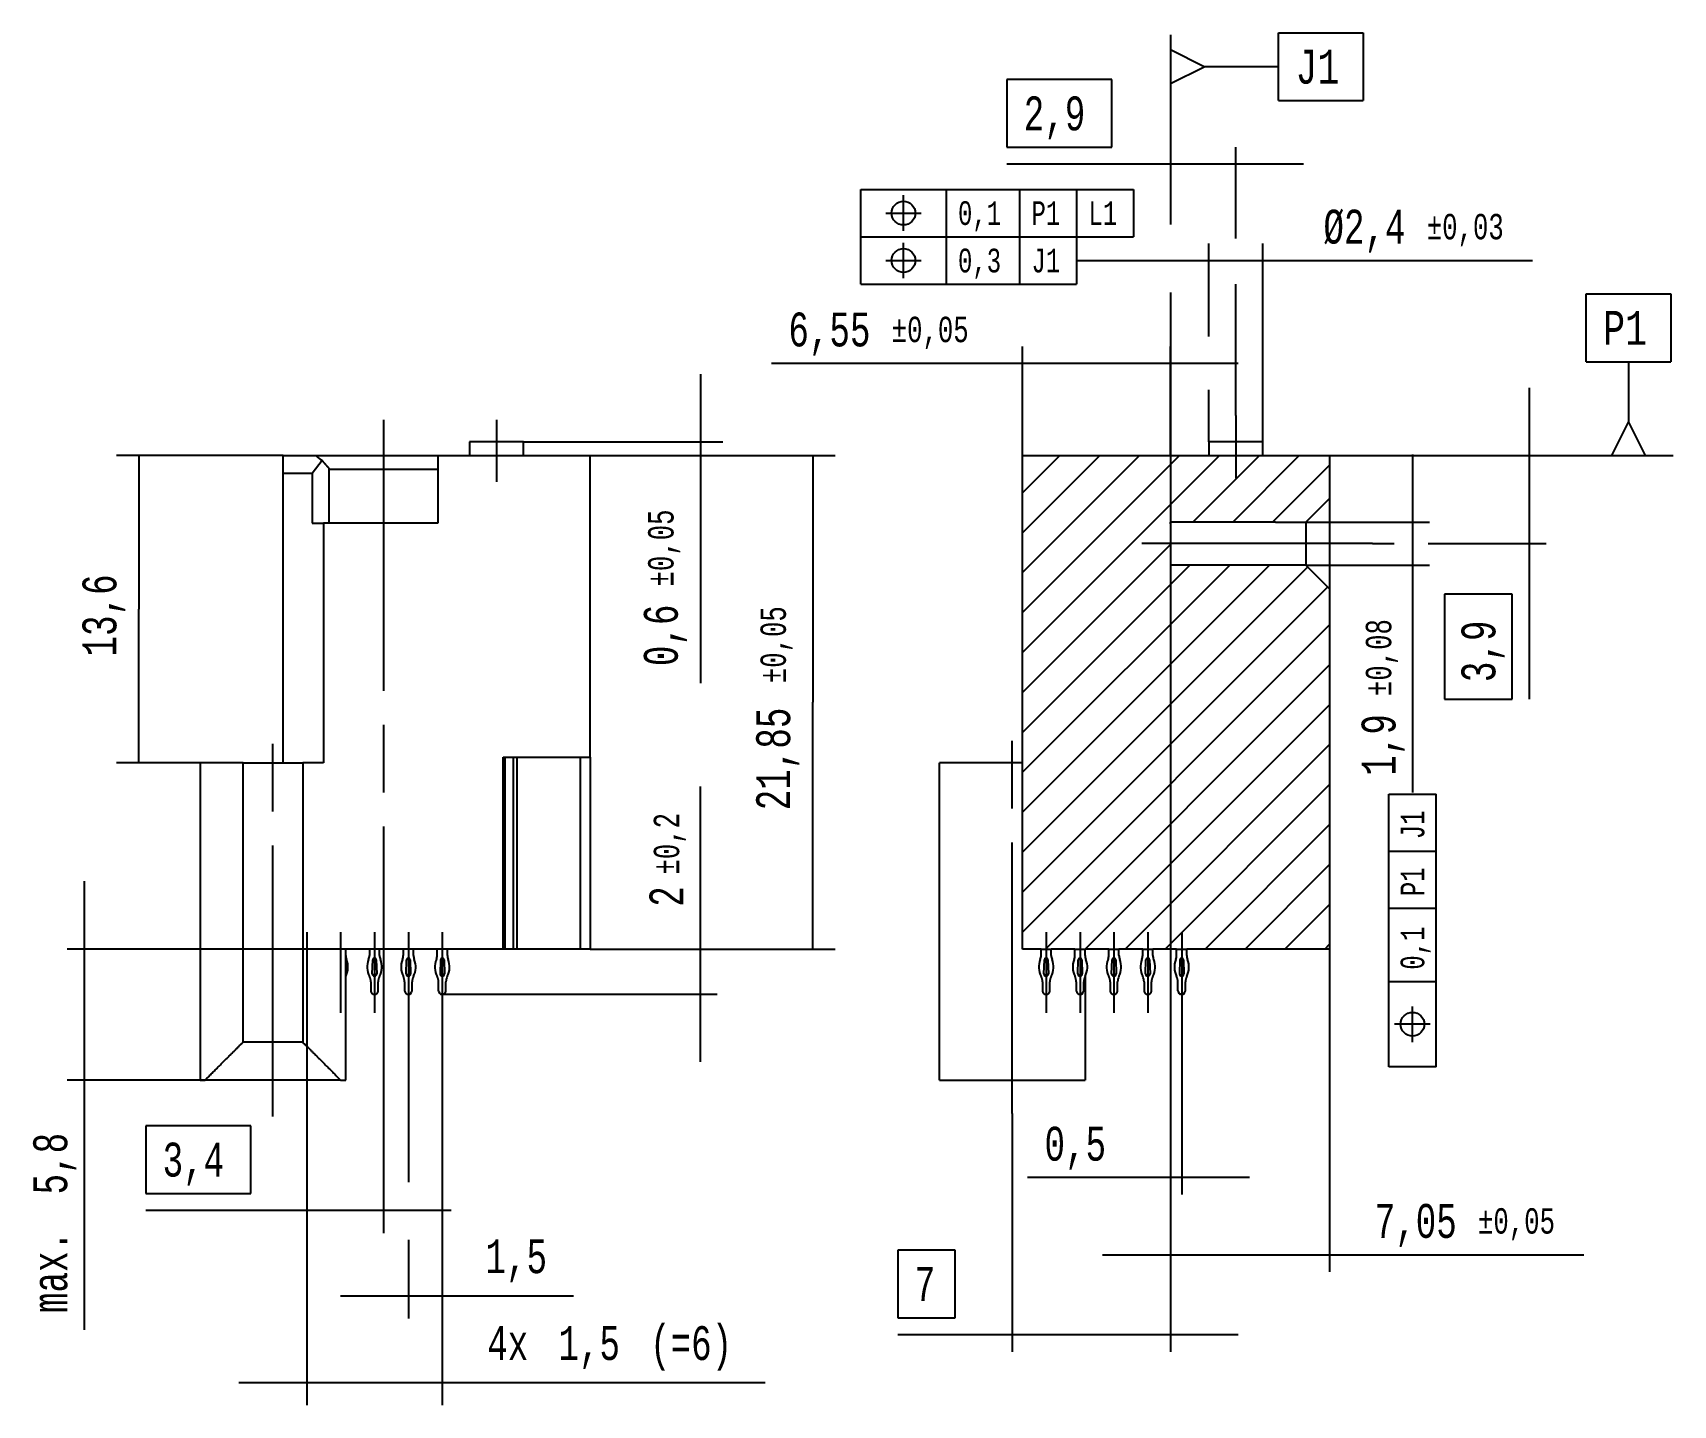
# Model space of a CAD drawing. Extents: x 0 to 420, y 0 to 297.
# Drawn here: x 236.8 to 309.4, y 88.8 to 149.6 of the extents above; entities that cross this region are included whole.
import ezdxf

# ---------------------------------------------------------------- set-up
doc = ezdxf.new("R2010")
doc.units = 0
doc.linetypes.add('CENTERLINE', pattern=[30, 12, -1.5, 3, -1.5, 12])
doc.layers.add('4', color=7, linetype='CONTINUOUS')
doc.styles.get("Standard").update_dxf_attribs({"font": 'monotxt.shx'})
doc.dimstyles.new('DSTYLE11', dxfattribs={"dimtxt": 1.5, "dimasz": 1.5, "dimexe": 1.5, "dimexo": 0, "dimgap": 1.5, "dimtad": 1, "dimrnd": 0.01, "dimzin": 11, "dimcen": 0.09, "dimazin": 3, "dimtp": 0.05, "dimtfac": 1, "dimtdec": 4, "dimtofl": 0, "dimtmove": 0, "dimatfit": 3, "dimtolj": 1, "dimtzin": 0})
doc.dimstyles.new('DSTYLE12', dxfattribs={"dimtxt": 1.5, "dimasz": 1.5, "dimexe": 1.5, "dimexo": 0, "dimgap": 1.5, "dimtad": 1, "dimrnd": 0.01, "dimzin": 11, "dimcen": 0.09, "dimazin": 3, "dimtol": 1, "dimtp": 0.05, "dimtfac": 1, "dimtdec": 4, "dimtofl": 0, "dimtmove": 0, "dimatfit": 3, "dimtolj": 1, "dimtzin": 0})
doc.dimstyles.new('DSTYLE13', dxfattribs={"dimtxt": 1.5, "dimasz": 1.5, "dimexe": 1.5, "dimexo": 0, "dimgap": 1.5, "dimtad": 1, "dimrnd": 0.01, "dimzin": 11, "dimcen": 0.09, "dimazin": 3, "dimtol": 1, "dimtp": 0.08, "dimtfac": 1, "dimtdec": 4, "dimtofl": 0, "dimtmove": 0, "dimatfit": 3, "dimtolj": 1, "dimtzin": 0})
doc.dimstyles.new('DSTYLE14', dxfattribs={"dimtxt": 1.5, "dimasz": 1.5, "dimexe": 1.5, "dimexo": 0, "dimgap": 1.5, "dimtad": 1, "dimrnd": 0.01, "dimzin": 11, "dimcen": 0.09, "dimazin": 3, "dimtol": 1, "dimtp": 0.03, "dimtfac": 1, "dimtdec": 4, "dimtofl": 0, "dimtmove": 0, "dimatfit": 3, "dimtolj": 1, "dimtzin": 0})
doc.dimstyles.new('DSTYLE16', dxfattribs={"dimtxt": 1.5, "dimasz": 1.5, "dimexe": 1.5, "dimexo": 0, "dimgap": 1.5, "dimtad": 1, "dimrnd": 0.01, "dimzin": 11, "dimcen": 0.09, "dimazin": 3, "dimtol": 1, "dimtp": 0.2, "dimtfac": 1, "dimtdec": 4, "dimtofl": 0, "dimtmove": 0, "dimatfit": 3, "dimtolj": 1, "dimtzin": 0})
doc.dimstyles.new('DSTYLE3', dxfattribs={"dimtxt": 1.5, "dimasz": 1.5, "dimexe": 2, "dimexo": 0, "dimgap": 2, "dimtad": 1, "dimrnd": 0.01, "dimzin": 11, "dimcen": 0.09, "dimazin": 3, "dimtp": 0.05, "dimtfac": 1, "dimtdec": 4, "dimtofl": 0, "dimtmove": 0, "dimatfit": 3, "dimtolj": 1, "dimtzin": 0})
doc.dimstyles.new('DSTYLE6', dxfattribs={"dimtxt": 1.5, "dimasz": 1.5, "dimexe": 2, "dimexo": 0, "dimgap": 2, "dimtad": 1, "dimrnd": 0.01, "dimzin": 11, "dimcen": 0.09, "dimazin": 3, "dimtol": 1, "dimtp": 0.05, "dimtfac": 1, "dimtdec": 4, "dimtofl": 0, "dimtmove": 0, "dimatfit": 3, "dimtolj": 1, "dimtzin": 0})
doc.dimstyles.new('DSTYLE7', dxfattribs={"dimtxt": 1.5, "dimasz": 1.5, "dimexe": 2, "dimexo": 0, "dimgap": 1.5, "dimtad": 1, "dimrnd": 0.01, "dimzin": 11, "dimcen": 0.09, "dimazin": 3, "dimtp": 0.05, "dimtfac": 1, "dimtdec": 4, "dimtofl": 0, "dimtmove": 0, "dimatfit": 3, "dimtolj": 1, "dimtzin": 0})
doc.dimstyles.new('DSTYLE8', dxfattribs={"dimtxt": 1.5, "dimasz": 1.5, "dimexe": 2, "dimexo": 0, "dimgap": 2, "dimtad": 1, "dimrnd": 0.01, "dimzin": 11, "dimcen": 0.09, "dimazin": 3, "dimtol": 1, "dimtp": 0.05, "dimtm": 0.1, "dimtfac": 1, "dimtdec": 4, "dimtofl": 0, "dimtmove": 0, "dimatfit": 3, "dimtolj": 1, "dimtzin": 0})

# ---------------------------------------------------------------- blocks, each defined once
blk = doc.blocks.new('_AH13')
at = {"layer": '101', "color": 0, "linetype": 'CONTINUOUS'}
blk.add_solid([(0, 0), (-1, 0.166667), (-1, -0.166667), (0, 0)], dxfattribs=at)
blk = doc.blocks.new('*D66')
at = {"layer": '4', "color": 1, "linetype": 'CONTINUOUS'}
for p, q in [((253.39911, 106.16852), (253.39911, 98.675635)), ((254.89911, 106.16852), (254.89911, 92.64407)), ((253.39911, 96.119119), (253.39911, 92.64407)), ((250.39911, 93.64407), (254.89911, 93.64407)), ((254.89911, 93.64407), (260.71343, 93.64407))]:
    blk.add_line(p, q, dxfattribs=at)
at = {"layer": '4', "color": 1, "xscale": 1.5, "yscale": 1.5, "zscale": 1.5}
for p, rotation in [((253.39911, 93.64407), 360), ((254.89911, 93.64407), 540)]:
    blk.add_blockref('_AH13', p, dxfattribs=dict(at, rotation=rotation))
at = {"layer": '4', "color": 1, "linetype": 'CONTINUOUS', "width": 0.7}
blk.add_text('1,5', height=1.5, dxfattribs=at).set_placement((256.81343, 94.64457))
blk = doc.blocks.new('*D67')
at = {"layer": '4', "color": 1, "linetype": 'CONTINUOUS'}
for p, q in [((248.89911, 106.16852), (248.89911, 88.799692)), ((254.89911, 106.16852), (254.89911, 88.799692)), ((245.89911, 89.799692), (254.89911, 89.799692)), ((254.89911, 89.799692), (269.19097, 89.799692))]:
    blk.add_line(p, q, dxfattribs=at)
at = {"layer": '4', "color": 1, "xscale": 1.5, "yscale": 1.5, "zscale": 1.5}
for p, rotation in [((248.89911, 89.799692), 360), ((248.89911, 89.799692), 360), ((248.89911, 89.799692), 360), ((254.89911, 89.799692), 540), ((254.89911, 89.799692), 540), ((254.89911, 89.799692), 540)]:
    blk.add_blockref('_AH13', p, dxfattribs=dict(at, rotation=rotation))
at = {"layer": '4', "color": 1, "linetype": 'CONTINUOUS', "width": 0.7}
for s, p in [('4x ', (256.89097, 90.800192)), ('1,5', (260.04097, 90.800192)), (' (=6)', (263.19097, 90.800192))]:
    blk.add_text(s, height=1.5, dxfattribs=at).set_placement(p)
blk = doc.blocks.new('*D1447')
at = {"layer": '4', "color": 1, "linetype": 'CONTINUOUS'}
for p, q in [((261.44911, 130.84397), (272.30215, 130.84397)), ((271.30215, 130.84397), (271.30215, 119.91897)), ((271.30215, 108.99397), (271.30215, 119.91897)), ((261.44911, 108.99397), (272.30215, 108.99397))]:
    blk.add_line(p, q, dxfattribs=at)
at = {"layer": '4', "color": 1, "xscale": 1.5, "yscale": 1.5, "zscale": 1.5}
for p, rotation in [((271.30215, 130.84397), 450), ((271.30215, 130.84397), 450), ((271.30215, 108.99397), 270), ((271.30215, 108.99397), 270)]:
    blk.add_blockref('_AH13', p, dxfattribs=dict(at, rotation=rotation))
at = {"layer": '4', "color": 1, "linetype": 'CONTINUOUS', "width": 0.7}
for s, height, p in [('%%p0,05', 1.125, (270.11415, 120.76272)), ('21,85', 1.5, (270.30165, 115.13772))]:
    blk.add_text(s, height=height, rotation=90, dxfattribs=at).set_placement(p)
blk = doc.blocks.new('*D1450')
at = {"layer": '4', "color": 1, "linetype": 'CONTINUOUS'}
for p, q in [((266.32762, 134.44397), (266.32762, 130.84397)), ((258.49911, 131.44397), (267.32762, 131.44397)), ((261.44911, 130.84397), (267.32762, 130.84397)), ((266.32762, 130.84397), (266.32762, 120.76852))]:
    blk.add_line(p, q, dxfattribs=at)
at = {"layer": '4', "color": 1, "xscale": 1.5, "yscale": 1.5, "zscale": 1.5}
for p, rotation in [((266.32762, 131.44397), 630), ((266.32762, 131.44397), 630), ((266.32762, 130.84397), 450), ((266.32762, 130.84397), 450)]:
    blk.add_blockref('_AH13', p, dxfattribs=dict(at, rotation=rotation))
at = {"layer": '4', "color": 1, "linetype": 'CONTINUOUS', "width": 0.7}
for s, height, p in [('%%p0,05', 1.125, (265.13962, 125.04352)), ('0,6', 1.5, (265.32712, 121.51852))]:
    blk.add_text(s, height=height, rotation=90, dxfattribs=at).set_placement(p)
blk = doc.blocks.new('*D1451')
at = {"layer": '4', "color": 1, "linetype": 'CONTINUOUS'}
for p, q in [((247.84911, 130.84397), (240.47113, 130.84397)), ((241.47113, 130.84397), (241.47113, 124.04397)), ((241.47113, 117.24397), (241.47113, 124.04397)), ((244.17566, 117.24397), (240.47113, 117.24397))]:
    blk.add_line(p, q, dxfattribs=at)
at = {"layer": '4', "color": 1, "xscale": 1.5, "yscale": 1.5, "zscale": 1.5}
for p, rotation in [((241.47113, 130.84397), 450), ((241.47113, 117.24397), 630)]:
    blk.add_blockref('_AH13', p, dxfattribs=dict(at, rotation=rotation))
at = {"layer": '4', "color": 1, "linetype": 'CONTINUOUS', "width": 0.7}
blk.add_text('13,6', height=1.5, rotation=90, dxfattribs=at).set_placement((240.47063, 121.94397))
blk = doc.blocks.new('*D2178')
at = {"layer": '4', "color": 1, "linetype": 'CONTINUOUS'}
for p, q in [((287.13612, 149.47268), (287.13612, 142.98743)), ((284.54343, 147.48793), (279.89343, 147.48793)), ((279.89343, 147.48793), (279.89343, 144.48793)), ((284.54343, 144.48793), (284.54343, 147.48793)), ((279.89343, 144.48793), (284.54343, 144.48793)), ((290.03612, 140.44651), (290.03612, 144.48743)), ((287.13612, 143.73743), (279.89343, 143.73743)), ((293.03612, 143.73743), (287.13612, 143.73743)), ((290.03612, 132.61324), (290.03612, 138.43341))]:
    blk.add_line(p, q, dxfattribs=at)
at = {"layer": '4', "color": 1, "xscale": 1.5, "yscale": 1.5, "zscale": 1.5}
for p, rotation in [((287.13612, 143.73743), 720), ((290.03612, 143.73743), 540)]:
    blk.add_blockref('_AH13', p, dxfattribs=dict(at, rotation=rotation))
at = {"layer": '4', "color": 1, "linetype": 'CONTINUOUS', "width": 0.7}
blk.add_text('2,9', height=1.5, rotation=360, dxfattribs=at).set_placement((280.64343, 145.23793))
blk = doc.blocks.new('*D2179')
at = {"layer": '4', "color": 1, "linetype": 'CONTINUOUS'}
for p, q in [((287.13612, 130.84397), (287.13612, 94.706577)), ((294.18612, 108.99397), (294.18612, 94.706577)), ((284.13612, 95.456577), (294.18612, 95.456577)), ((294.18612, 95.456577), (305.44367, 95.456577))]:
    blk.add_line(p, q, dxfattribs=at)
at = {"layer": '4', "color": 1, "xscale": 1.5, "yscale": 1.5, "zscale": 1.5}
for p, rotation in [((287.13612, 95.456577), 360), ((287.13612, 95.456577), 360), ((294.18612, 95.456577), 540), ((294.18612, 95.456577), 540)]:
    blk.add_blockref('_AH13', p, dxfattribs=dict(at, rotation=rotation))
at = {"layer": '4', "color": 1, "linetype": 'CONTINUOUS', "width": 0.7}
for s, height, p in [('7,05', 1.5, (296.18117, 96.207077)), ('%%p0,05', 1.125, (300.75617, 96.394577))]:
    blk.add_text(s, height=height, dxfattribs=at).set_placement(p)
blk = doc.blocks.new('*D2180')
at = {"layer": '4', "color": 1, "linetype": 'CONTINUOUS'}
for p, q in [((303.02677, 133.84397), (303.02677, 126.94397)), ((294.18612, 130.84397), (303.77677, 130.84397)), ((296.08745, 126.94397), (297.04401, 126.94397)), ((298.55442, 126.94397), (303.77677, 126.94397)), ((303.02677, 126.94397), (303.02677, 120.05916)), ((302.27627, 124.70916), (299.27627, 124.70916)), ((299.27627, 124.70916), (299.27627, 120.05916)), ((302.27627, 120.05916), (302.27627, 124.70916)), ((299.27627, 120.05916), (302.27627, 120.05916))]:
    blk.add_line(p, q, dxfattribs=at)
at = {"layer": '4', "color": 1, "xscale": 1.5, "yscale": 1.5, "zscale": 1.5}
for p, rotation in [((303.02677, 130.84397), 630), ((303.02677, 126.94397), 810)]:
    blk.add_blockref('_AH13', p, dxfattribs=dict(at, rotation=rotation))
at = {"layer": '4', "color": 1, "linetype": 'CONTINUOUS', "width": 0.7}
blk.add_text('3,9', height=1.5, rotation=90, dxfattribs=at).set_placement((301.52627, 120.80916))
blk = doc.blocks.new('*D2181')
at = {"layer": '4', "color": 1, "linetype": 'CONTINUOUS'}
for p, q in [((297.85407, 130.89397), (297.85407, 125.99397)), ((293.13612, 127.89397), (298.60407, 127.89397)), ((293.13612, 125.99397), (298.60407, 125.99397)), ((297.85407, 125.99397), (297.85407, 115.91673))]:
    blk.add_line(p, q, dxfattribs=at)
at = {"layer": '4', "color": 1, "xscale": 1.5, "yscale": 1.5, "zscale": 1.5}
for p, rotation in [((297.85407, 127.89397), 630), ((297.85407, 127.89397), 630), ((297.85407, 125.99397), 810), ((297.85407, 125.99397), 810)]:
    blk.add_blockref('_AH13', p, dxfattribs=dict(at, rotation=rotation))
at = {"layer": '4', "color": 1, "linetype": 'CONTINUOUS', "width": 0.7}
for s, height, p in [('%%p0,08', 1.125, (296.91607, 120.19173)), ('1,9', 1.5, (297.10357, 116.66673))]:
    blk.add_text(s, height=height, rotation=90, dxfattribs=at).set_placement(p)
blk = doc.blocks.new('*D2182')
at = {"layer": '4', "color": 1, "linetype": 'CONTINUOUS'}
for p, q in [((287.13612, 127.42323), (287.13612, 98.124316)), ((287.63612, 106.16852), (287.63612, 98.124316)), ((287.13612, 98.874316), (280.8134, 98.874316)), ((290.63612, 98.874316), (287.13612, 98.874316))]:
    blk.add_line(p, q, dxfattribs=at)
at = {"layer": '4', "color": 1, "xscale": 1.5, "yscale": 1.5, "zscale": 1.5}
for p, rotation in [((287.13612, 98.874316), 360), ((287.63612, 98.874316), 540)]:
    blk.add_blockref('_AH13', p, dxfattribs=dict(at, rotation=rotation))
at = {"layer": '4', "color": 1, "linetype": 'CONTINUOUS', "width": 0.7}
blk.add_text('0,5', height=1.5, dxfattribs=at).set_placement((281.5634, 99.624816))
blk = doc.blocks.new('*D2183')
at = {"layer": '4', "color": 1, "linetype": 'CONTINUOUS'}
for p, q in [((280.58612, 130.84397), (280.58612, 135.67252)), ((287.13612, 130.84397), (287.13612, 135.67252)), ((280.58612, 134.92252), (269.47289, 134.92252)), ((290.13612, 134.92252), (280.58612, 134.92252))]:
    blk.add_line(p, q, dxfattribs=at)
at = {"layer": '4', "color": 1, "xscale": 1.5, "yscale": 1.5, "zscale": 1.5}
for p, rotation in [((280.58612, 134.92252), 720), ((280.58612, 134.92252), 720), ((287.13612, 134.92252), 540), ((287.13612, 134.92252), 540)]:
    blk.add_blockref('_AH13', p, dxfattribs=dict(at, rotation=rotation))
at = {"layer": '4', "color": 1, "linetype": 'CONTINUOUS', "width": 0.7}
for s, height, p in [('6,55', 1.5, (270.22289, 135.67302)), ('%%p0,05', 1.125, (274.79789, 135.86052))]:
    blk.add_text(s, height=height, rotation=360, dxfattribs=at).set_placement(p)
blk = doc.blocks.new('*D2185')
at = {"layer": '4', "color": 1, "linetype": 'CONTINUOUS'}
for p, q in [((288.83612, 136.11603), (288.83612, 140.22447)), ((291.23612, 131.44397), (291.23612, 140.22447)), ((285.83612, 139.47447), (291.23612, 139.47447)), ((291.23612, 139.47447), (303.1757, 139.47447)), ((288.83612, 131.44397), (288.83612, 133.74316))]:
    blk.add_line(p, q, dxfattribs=at)
at = {"layer": '4', "color": 1, "xscale": 1.5, "yscale": 1.5, "zscale": 1.5}
for p, rotation in [((288.83612, 139.47447), 360), ((288.83612, 139.47447), 360), ((291.23612, 139.47447), 540), ((291.23612, 139.47447), 540)]:
    blk.add_blockref('_AH13', p, dxfattribs=dict(at, rotation=rotation))
at = {"layer": '4', "color": 1, "linetype": 'CONTINUOUS', "width": 0.7}
for s, height, p in [('%%c2,4', 1.5, (293.9132, 140.22497)), ('%%p0,03', 1.125, (298.4882, 140.41247))]:
    blk.add_text(s, height=height, dxfattribs=at).set_placement(p)
blk = doc.blocks.new('*FC135')
at = {"layer": '4', "color": 1, "linetype": 'CONTINUOUS'}
for p, q in [((0, -1.5), (0, 1.5)), ((0, 1.5), (3.75, 1.5)), ((3.75, 1.5), (3.75, -1.5)), ((-3.290817, 0), (-4.790817, 0.75)), ((-4.790817, 0.75), (-4.790817, -0.75)), ((-4.790817, -0.75), (-3.290817, 0)), ((-1.5, 0), (-3.290817, 0)), ((0, 0), (-1.5, 0)), ((0, -1.5), (3.75, -1.5))]:
    blk.add_line(p, q, dxfattribs=at)
at = {"layer": '4', "color": 1, "linetype": 'CONTINUOUS', "width": 0.75}
blk.add_text('J1', height=1.5, dxfattribs=at).set_placement((0.75, -0.75))
blk = doc.blocks.new('*XH84')
at = {"layer": '4', "color": 1, "linetype": 'CONTINUOUS'}
for p, q in [((-13.495, 13.021), (-4.771, 21.745)), ((-13.495, 14.789), (-6.539, 21.745)), ((-13.495, 16.557), (-8.307, 21.745)), ((-13.495, 18.325), (-10.075, 21.745)), ((-13.495, 20.092), (-11.842, 21.745)), ((-5.953, 18.795), (-3.003, 21.745)), ((-4.186, 18.795), (-1.236, 21.745)), ((-2.418, 18.795), (0.105, 21.318)), ((-13.495, 11.253), (-6.945, 17.803)), ((-13.495, 5.95), (-2.55, 16.895)), ((-13.495, 7.718), (-4.318, 16.895)), ((-13.495, 9.486), (-6.086, 16.895)), ((-13.495, 4.182), (-0.864, 16.814)), ((-13.495, 2.415), (0.02, 15.93)), ((-13.495, 0.647), (0.105, 14.247)), ((-12.479, -0.105), (0.105, 12.479)), ((-10.711, -0.105), (0.105, 10.711)), ((-8.944, -0.105), (0.105, 8.944)), ((-7.176, -0.105), (0.105, 7.176)), ((-5.408, -0.105), (0.105, 5.408)), ((-3.64, -0.105), (0.105, 3.64)), ((-1.873, -0.105), (0.105, 1.873)), ((-0.105, -0.105), (0.105, 0.105))]:
    blk.add_line(p, q, dxfattribs=at)
blk = doc.blocks.new('*FC137')
at = {"layer": '4', "color": 1, "linetype": 'CONTINUOUS'}
for p, q in [((0, 0), (0, 3)), ((0, 3), (17.25, 3)), ((2.7, 0.375), (2.7, 2.625)), ((5.4, 3), (5.4, 0)), ((10.05, 3), (10.05, 0)), ((13.65, 3), (13.65, 0)), ((17.25, 3), (17.25, 0)), ((1.575, 1.5), (3.825, 1.5)), ((0, 0), (17.25, 0))]:
    blk.add_line(p, q, dxfattribs=at)
blk.add_circle((2.7, 1.5), 0.75, dxfattribs=at)
at = {"layer": '4', "color": 1, "linetype": 'CONTINUOUS', "width": 0.7}
for s, p in [('0,1', (6.15, 0.75)), ('P1', (10.8, 0.75)), ('J1', (14.4, 0.75))]:
    blk.add_text(s, height=1.5, dxfattribs=at).set_placement(p)
blk = doc.blocks.new('*FC138')
at = {"layer": '4', "color": 1, "linetype": 'CONTINUOUS'}
for p, q in [((0, -1.5), (0, 1.5)), ((0, 1.5), (3.75, 1.5)), ((3.75, 1.5), (3.75, -1.5)), ((0, -1.5), (3.75, -1.5)), ((1.875, -1.5), (1.875, -3)), ((1.875, -3), (1.875, -4.149)), ((1.875, -4.149), (1.125, -5.649)), ((2.625, -5.649), (1.875, -4.149)), ((1.125, -5.649), (2.625, -5.649))]:
    blk.add_line(p, q, dxfattribs=at)
at = {"layer": '4', "color": 1, "linetype": 'CONTINUOUS', "width": 0.75}
blk.add_text('P1', height=1.5, dxfattribs=at).set_placement((0.75, -0.75))
blk = doc.blocks.new('*FC140')
at = {"layer": '4', "color": 1, "linetype": 'CONTINUOUS'}
for p, q in [((0, 0), (0, 3)), ((0, 3), (17.25, 3)), ((2.7, 0.375), (2.7, 2.625)), ((5.4, 3), (5.4, 0)), ((10.05, 3), (10.05, 0)), ((13.65, 3), (13.65, 0)), ((17.25, 3), (17.25, 0)), ((1.575, 1.5), (3.825, 1.5)), ((0, 0), (17.25, 0))]:
    blk.add_line(p, q, dxfattribs=at)
blk.add_circle((2.7, 1.5), 0.75, dxfattribs=at)
at = {"layer": '4', "color": 1, "linetype": 'CONTINUOUS', "width": 0.7}
for s, p in [('0,1', (6.15, 0.75)), ('P1', (10.8, 0.75)), ('L1', (14.4, 0.75))]:
    blk.add_text(s, height=1.5, dxfattribs=at).set_placement(p)
blk = doc.blocks.new('*FC141')
at = {"layer": '4', "color": 1, "linetype": 'CONTINUOUS'}
for p, q in [((0, 0), (0, 3)), ((0, 3), (13.65, 3)), ((2.7, 0.375), (2.7, 2.625)), ((5.4, 3), (5.4, 0)), ((10.05, 3), (10.05, 0)), ((13.65, 3), (13.65, 0)), ((1.575, 1.5), (3.825, 1.5)), ((0, 0), (13.65, 0))]:
    blk.add_line(p, q, dxfattribs=at)
blk.add_circle((2.7, 1.5), 0.75, dxfattribs=at)
at = {"layer": '4', "color": 1, "linetype": 'CONTINUOUS', "width": 0.7}
for s, p in [('0,3', (6.15, 0.75)), ('J1', (10.8, 0.75))]:
    blk.add_text(s, height=1.5, dxfattribs=at).set_placement(p)
blk = doc.blocks.new('*FC142')
at = {"layer": '4', "color": 1, "linetype": 'CONTINUOUS'}
blk.add_line((0, 0), (5.852785, 0), dxfattribs=at)
at = {"layer": '4', "xscale": 1.5, "yscale": 1.5, "zscale": 1.5, "rotation": 180}
blk.add_blockref('_AH13', (5.852785, 0), dxfattribs=at)
blk = doc.blocks.new('*D3093')
at = {"layer": '4', "color": 1, "linetype": 'CONTINUOUS'}
for p, q in [((280.13612, 101.71526), (280.13612, 91.16727)), ((287.13612, 101.84729), (287.13612, 91.16727)), ((277.61426, 95.66777), (275.06426, 95.66777)), ((275.06426, 95.66777), (275.06426, 92.66777)), ((277.61426, 92.66777), (277.61426, 95.66777)), ((275.06426, 92.66777), (277.61426, 92.66777)), ((280.13612, 91.91727), (275.06426, 91.91727)), ((290.13612, 91.91727), (280.13612, 91.91727))]:
    blk.add_line(p, q, dxfattribs=at)
at = {"layer": '4', "color": 1, "xscale": 1.5, "yscale": 1.5, "zscale": 1.5}
for p, rotation in [((280.13612, 91.91727), 360), ((287.13612, 91.91727), 540)]:
    blk.add_blockref('_AH13', p, dxfattribs=dict(at, rotation=rotation))
at = {"layer": '4', "color": 1, "linetype": 'CONTINUOUS', "width": 0.7}
blk.add_text('7', height=1.5, dxfattribs=at).set_placement((275.81426, 93.41777))
blk = doc.blocks.new('*D12461')
at = {"layer": '4', "color": 1, "linetype": 'CONTINUOUS'}
for p, q in [((252.29911, 107.14397), (252.29911, 96.421617)), ((248.89911, 106.16852), (248.89911, 96.421617)), ((246.41884, 101.17212), (241.76884, 101.17212)), ((241.76884, 101.17212), (241.76884, 98.172117)), ((246.41884, 98.172117), (246.41884, 101.17212)), ((241.76884, 98.172117), (246.41884, 98.172117)), ((248.89911, 97.421617), (241.76884, 97.421617)), ((255.29911, 97.421617), (248.89911, 97.421617))]:
    blk.add_line(p, q, dxfattribs=at)
at = {"layer": '4', "color": 1, "xscale": 1.5, "yscale": 1.5, "zscale": 1.5}
for p, rotation in [((248.89911, 97.421617), 360), ((252.29911, 97.421617), 540)]:
    blk.add_blockref('_AH13', p, dxfattribs=dict(at, rotation=rotation))
at = {"layer": '4', "color": 1, "linetype": 'CONTINUOUS', "width": 0.7}
blk.add_text('3,4', height=1.5, dxfattribs=at).set_placement((242.51884, 98.922117))
blk = doc.blocks.new('*D14977')
at = {"layer": '4', "color": 1, "linetype": 'CONTINUOUS'}
for p, q in [((266.32762, 108.99397), (266.32762, 116.19097)), ((261.44911, 108.99397), (267.07762, 108.99397)), ((266.32762, 103.99397), (266.32762, 108.99397)), ((254.94911, 106.99397), (267.07762, 106.99397))]:
    blk.add_line(p, q, dxfattribs=at)
at = {"layer": '4', "color": 1, "xscale": 1.5, "yscale": 1.5, "zscale": 1.5}
for p, rotation in [((266.32762, 108.99397), 630), ((266.32762, 108.99397), 630), ((266.32762, 106.99397), 810), ((266.32762, 106.99397), 810)]:
    blk.add_blockref('_AH13', p, dxfattribs=dict(at, rotation=rotation))
at = {"layer": '4', "color": 1, "linetype": 'CONTINUOUS', "width": 0.7}
for s, height, p in [('%%p0,2', 1.125, (265.38962, 112.29097)), ('2', 1.5, (265.57712, 110.86597))]:
    blk.add_text(s, height=height, rotation=90, dxfattribs=at).set_placement(p)
blk = doc.blocks.new('*D15080')
at = {"layer": '4', "color": 1, "linetype": 'CONTINUOUS'}
for p, q in [((239.0444, 111.99397), (239.0444, 103.19397)), ((250.62255, 108.99397), (238.2944, 108.99397)), ((244.40077, 103.19397), (238.2944, 103.19397)), ((239.0444, 103.19397), (239.0444, 92.12957))]:
    blk.add_line(p, q, dxfattribs=at)
at = {"layer": '4', "color": 1, "xscale": 1.5, "yscale": 1.5, "zscale": 1.5}
for p, rotation in [((239.0444, 108.99397), 630), ((239.0444, 108.99397), 630), ((239.0444, 103.19397), 450), ((239.0444, 103.19397), 450)]:
    blk.add_blockref('_AH13', p, dxfattribs=dict(at, rotation=rotation))
at = {"layer": '4', "color": 1, "linetype": 'CONTINUOUS', "width": 0.7}
for s, p in [('5,8', (238.2939, 98.12957)), ('max. ', (238.2939, 92.87957))]:
    blk.add_text(s, height=1.5, rotation=90, dxfattribs=at).set_placement(p)

msp = doc.modelspace()

# ---------------------------------------------------------------- linework, layer by layer
at = {"layer": '4', "color": 1, "linetype": 'CONTINUOUS'}
for p, q in [((287.13612, 149.47268), (287.13612, 141.06661)), ((287.13612, 138.05559), (287.13612, 130.84397)), ((294.18612, 130.84397), (309.3983, 130.84397))]:
    msp.add_line(p, q, dxfattribs=at)
at = {"layer": '4', "color": 3, "linetype": 'CONTINUOUS'}
for p, q in [((287.13612, 133.2854), (287.13612, 101.84729)), ((287.13612, 127.82397), (287.13612, 126.06397)), ((254.67411, 108.71359), (254.67411, 108.99397)), ((255.12411, 108.71359), (255.12411, 108.99397)), ((254.81915, 108.51655), (254.79916, 107.8972)), ((254.97906, 108.51655), (254.99905, 107.8972)), ((287.55616, 108.51655), (287.53617, 107.8972)), ((287.71608, 108.51655), (287.73607, 107.8972)), ((254.73411, 107.14397), (254.73411, 107.54405)), ((255.06411, 107.14397), (255.06411, 107.54405)), ((287.47112, 107.14397), (287.47112, 107.54405)), ((287.80112, 107.14397), (287.80112, 107.54405)), ((254.80979, 107.01308), (254.75548, 107.08218)), ((254.94911, 106.99397), (254.84911, 106.99397)), ((254.98842, 107.01308), (255.04273, 107.08218)), ((287.54681, 107.01308), (287.4925, 107.08218)), ((287.68612, 106.99397), (287.58612, 106.99397)), ((287.72543, 107.01308), (287.77974, 107.08218))]:
    msp.add_line(p, q, dxfattribs=at)
at = {"layer": '4', "color": 3, "linetype": 'CENTERLINE'}
for p, q in [((252.29911, 132.4235), (252.29911, 107.14397)), ((257.29911, 132.4235), (257.29911, 129.67094)), ((290.03612, 132.61324), (290.03612, 129.83987)), ((296.08745, 126.94397), (285.86719, 126.94397)), ((247.39911, 101.58415), (247.39911, 118.76265)), ((280.13612, 101.71526), (280.13612, 118.98419)), ((248.89911, 109.7451), (248.89911, 106.16852)), ((250.39911, 109.7451), (250.39911, 106.16852)), ((251.89911, 109.7451), (251.89911, 106.16852)), ((253.39911, 109.7451), (253.39911, 106.16852)), ((254.89911, 109.7451), (254.89911, 106.16852)), ((281.63612, 109.7451), (281.63612, 106.16852)), ((283.13612, 109.7451), (283.13612, 106.16852)), ((284.63612, 109.7451), (284.63612, 106.16852)), ((286.13612, 109.7451), (286.13612, 106.16852)), ((287.63612, 109.7451), (287.63612, 106.16852))]:
    msp.add_line(p, q, dxfattribs=at)
at = {"layer": '4', "color": 40, "linetype": 'CONTINUOUS'}
for p, q in [((247.84911, 130.04397), (247.84911, 130.84397)), ((247.84911, 130.84397), (249.29932, 130.84397)), ((249.29932, 130.84397), (254.6991, 130.84397)), ((254.69911, 130.84397), (254.69911, 127.84397)), ((254.69911, 130.84397), (261.44911, 130.84397)), ((257.29911, 131.44397), (256.09911, 131.44397)), ((256.09911, 131.44397), (256.09911, 130.84397)), ((258.49911, 131.44397), (257.29911, 131.44397)), ((258.49911, 130.84397), (258.49911, 131.44397)), ((261.44911, 117.49397), (261.44911, 130.84397)), ((280.58612, 130.84397), (288.18612, 130.84397)), ((280.58612, 108.99397), (280.58612, 130.84397)), ((290.03612, 131.44397), (288.83612, 131.44397)), ((288.83612, 131.44397), (288.83612, 130.84397)), ((291.23612, 131.44397), (290.03612, 131.44397)), ((291.23612, 130.84397), (291.23612, 131.44397)), ((247.84911, 117.24397), (247.84911, 130.04397)), ((249.14319, 130.04397), (247.84911, 130.04397)), ((249.58262, 130.61942), (249.14319, 130.04397)), ((249.14319, 130.04397), (249.14319, 127.84397)), ((249.89911, 127.84397), (249.89911, 130.26194)), ((249.89911, 130.24397), (254.69911, 130.24397)), ((249.14319, 127.84397), (249.64688, 127.84397)), ((254.69911, 127.84397), (249.64688, 127.84397)), ((249.64688, 127.84397), (249.64688, 117.24397)), ((294.18612, 120.64397), (294.18612, 108.99397)), ((246.07788, 117.24397), (244.17566, 117.24397)), ((244.17566, 117.24397), (244.17566, 103.19397)), ((246.07788, 117.24397), (247.39911, 117.24397)), ((246.07788, 104.86897), (246.07788, 117.24397)), ((247.39911, 117.24397), (248.72033, 117.24397)), ((249.64688, 117.24397), (248.72033, 117.24397)), ((248.72033, 117.24397), (248.72033, 104.86897)), ((257.60058, 117.49397), (261.44911, 117.49397)), ((257.60058, 108.99397), (257.60058, 117.49397)), ((258.04221, 117.49397), (258.04221, 108.99397)), ((258.21084, 108.99397), (258.21084, 117.49397)), ((260.99911, 117.49397), (260.99911, 108.99397)), ((261.44911, 117.49397), (261.44911, 108.99397)), ((280.58612, 117.24397), (276.91267, 117.24397)), ((276.91267, 103.19397), (276.91267, 117.24397)), ((257.60058, 108.99397), (250.62255, 108.99397)), ((250.62255, 103.19397), (250.62255, 108.99397)), ((257.664, 108.99397), (257.60058, 108.99397)), ((257.66782, 108.99397), (257.664, 108.99397)), ((258.04221, 108.99397), (257.6683, 108.99397)), ((258.21084, 108.99397), (258.04221, 108.99397)), ((260.99911, 108.99397), (258.21084, 108.99397)), ((261.44911, 108.99397), (260.99911, 108.99397)), ((280.93612, 108.99397), (280.58612, 108.99397)), ((281.41112, 108.99397), (280.93612, 108.99397)), ((282.91112, 108.99397), (281.86112, 108.99397)), ((284.23612, 108.99397), (283.36112, 108.99397)), ((284.41112, 108.99397), (284.23612, 108.99397)), ((285.03612, 108.99397), (284.86112, 108.99397)), ((285.23612, 108.99397), (285.03612, 108.99397)), ((285.91112, 108.99397), (285.23612, 108.99397)), ((287.41112, 108.99397), (286.36112, 108.99397)), ((288.18612, 108.99397), (287.86112, 108.99397)), ((291.98612, 108.99397), (288.18612, 108.99397)), ((292.25657, 108.99397), (291.98612, 108.99397)), ((292.8293, 108.99397), (292.25657, 108.99397)), ((292.98612, 108.99397), (292.8293, 108.99397)), ((293.83612, 108.99397), (292.98612, 108.99397)), ((294.18612, 108.99397), (293.83612, 108.99397)), ((283.35957, 107.77947), (283.35957, 103.19397)), ((248.72033, 104.86897), (246.07788, 104.86897)), ((244.17566, 103.19397), (244.40077, 103.19397)), ((247.39911, 103.19397), (244.40077, 103.19397)), ((250.39744, 103.19397), (247.39911, 103.19397)), ((250.39744, 103.19397), (250.62255, 103.19397)), ((276.91267, 103.19397), (283.35957, 103.19397))]:
    msp.add_line(p, q, dxfattribs=at)
at = {"layer": '4', "color": 30, "linetype": 'CONTINUOUS'}
for p, q in [((288.18612, 130.84397), (294.18612, 130.84397)), ((294.18612, 130.84397), (294.18612, 128.94397)), ((293.13612, 127.89397), (294.18612, 128.94397)), ((294.18612, 128.94397), (294.18612, 124.94397)), ((291.78612, 127.89397), (293.13612, 127.89397)), ((293.13612, 127.89397), (293.13612, 125.99397)), ((293.13612, 125.99397), (291.78612, 125.99397)), ((294.18612, 124.94397), (293.13612, 125.99397)), ((294.18612, 124.94397), (294.18612, 120.69397))]:
    msp.add_line(p, q, dxfattribs=at)
at = {"layer": '4', "color": 4, "linetype": 'CONTINUOUS'}
for p, q in [((291.78612, 127.89397), (287.13612, 127.89397)), ((287.13612, 127.82397), (287.13612, 127.89397)), ((287.13612, 126.06397), (287.13612, 125.99397)), ((291.78612, 125.99397), (287.13612, 125.99397)), ((294.18612, 120.69397), (294.18612, 120.64397)), ((281.41112, 108.99397), (281.86112, 108.99397)), ((281.41112, 108.71359), (281.41112, 108.99397)), ((281.86112, 108.71359), (281.86112, 108.99397)), ((282.91112, 108.99397), (283.36112, 108.99397)), ((282.91112, 108.71359), (282.91112, 108.99397)), ((283.36112, 108.71359), (283.36112, 108.99397)), ((284.41112, 108.99397), (284.86112, 108.99397)), ((284.41112, 108.71359), (284.41112, 108.99397)), ((284.86112, 108.71359), (284.86112, 108.99397)), ((285.91112, 108.99397), (286.36112, 108.99397)), ((285.91112, 108.71359), (285.91112, 108.99397)), ((286.36112, 108.71359), (286.36112, 108.99397)), ((287.41112, 108.99397), (287.86112, 108.99397)), ((287.41112, 108.71359), (287.41112, 108.99397)), ((287.86112, 108.71359), (287.86112, 108.99397))]:
    msp.add_line(p, q, dxfattribs=at)
at = {"layer": '4', "color": 150, "linetype": 'CONTINUOUS'}
for p, q in [((251.67411, 108.99397), (251.67411, 108.71359)), ((252.12411, 108.71359), (252.12411, 108.99397)), ((253.17411, 108.99397), (253.17411, 108.71359)), ((253.62411, 108.71359), (253.62411, 108.99397)), ((251.79916, 107.8972), (251.81915, 108.51655)), ((251.97906, 108.51655), (251.99905, 107.8972)), ((253.29916, 107.8972), (253.31915, 108.51655)), ((253.47906, 108.51655), (253.49905, 107.8972)), ((281.53617, 107.8972), (281.55616, 108.51655)), ((281.71608, 108.51655), (281.73607, 107.8972)), ((283.03617, 107.8972), (283.05616, 108.51655)), ((283.21608, 108.51655), (283.23607, 107.8972)), ((284.53617, 107.8972), (284.55616, 108.51655)), ((284.71608, 108.51655), (284.73607, 107.8972)), ((286.03617, 107.8972), (286.05616, 108.51655)), ((286.21608, 108.51655), (286.23607, 107.8972)), ((251.73411, 107.54405), (251.73411, 107.14397)), ((252.06411, 107.14397), (252.06411, 107.54405)), ((253.23411, 107.54405), (253.23411, 107.14397)), ((253.56411, 107.14397), (253.56411, 107.54405)), ((281.47112, 107.54405), (281.47112, 107.14397)), ((281.80112, 107.14397), (281.80112, 107.54405)), ((282.97112, 107.54405), (282.97112, 107.14397)), ((283.30112, 107.14397), (283.30112, 107.54405)), ((284.47112, 107.54405), (284.47112, 107.14397)), ((284.80112, 107.14397), (284.80112, 107.54405)), ((285.97112, 107.54405), (285.97112, 107.14397)), ((286.30112, 107.14397), (286.30112, 107.54405)), ((251.75548, 107.08218), (251.80979, 107.01308)), ((251.84911, 106.99397), (251.94911, 106.99397)), ((251.98842, 107.01308), (252.04273, 107.08218)), ((253.25548, 107.08218), (253.30979, 107.01308)), ((253.34911, 106.99397), (253.44911, 106.99397)), ((253.48842, 107.01308), (253.54273, 107.08218)), ((281.4925, 107.08218), (281.54681, 107.01308)), ((281.58612, 106.99397), (281.68612, 106.99397)), ((281.72543, 107.01308), (281.77974, 107.08218)), ((282.9925, 107.08218), (283.04681, 107.01308)), ((283.08612, 106.99397), (283.18612, 106.99397)), ((283.22543, 107.01308), (283.27974, 107.08218)), ((284.4925, 107.08218), (284.54681, 107.01308)), ((284.58612, 106.99397), (284.68612, 106.99397)), ((284.72543, 107.01308), (284.77974, 107.08218)), ((285.9925, 107.08218), (286.04681, 107.01308)), ((286.08612, 106.99397), (286.18612, 106.99397)), ((286.22543, 107.01308), (286.27974, 107.08218))]:
    msp.add_line(p, q, dxfattribs=at)
at = {"layer": '4', "color": 40, "linetype": 'CONTINUOUS'}
for points in [[(249.8991, 130.26194), (249.89145, 130.27032, -0.00035717), (249.88361, 130.27895, -0.00033874), (249.87556, 130.28782, -0.000320864), (249.86732, 130.29692, -0.000304797), (249.85888, 130.30628, -0.000289378), (249.85024, 130.31587, -0.00027566), (249.8414, 130.32571, -0.000262379), (249.83236, 130.33578, -0.000250468), (249.82312, 130.34611, -0.00023894), (249.81369, 130.35667, -0.000228606), (249.80405, 130.36748, -0.00021847), (249.79421, 130.37853, -0.000209276), (249.78417, 130.38982, -0.000200554), (249.77394, 130.40136, -0.000192875), (249.76349, 130.41315, -0.000184545), (249.75286, 130.42517, -0.000176392), (249.74202, 130.43744, -0.000170971), (249.73097, 130.44996, -0.000167895), (249.7197, 130.46276, -0.000156859), (249.70828, 130.47573, -0.000141437), (249.69674, 130.48886, -0.000150672), (249.68478, 130.50249, -0.000172623), (249.6723, 130.51672, -0.000125771), (249.66047, 130.53023, -0.000042257), (249.64967, 130.54256, -0.000170454), (249.63534, 130.55896, -0.000274671), (249.61267, 130.58495, -0.000126923), (249.58262, 130.61942, -0.000065576)], [(257.66782, 108.99397), (257.66782, 109.20647), (257.66782, 109.41897), (257.66782, 109.63147), (257.66782, 109.84397, 0.000000008), (257.66782, 110.05647), (257.66782, 110.26897), (257.66782, 110.48147), (257.66782, 110.69397), (257.66782, 110.90647), (257.66782, 111.11897), (257.66782, 111.33147, 0.000000008), (257.66782, 111.54397, 0.000000008), (257.66782, 111.75647), (257.66782, 111.96897), (257.66782, 112.18147), (257.66782, 112.39397), (257.66782, 112.60647), (257.66782, 112.81897, 0.000000008), (257.66782, 113.03147), (257.66782, 113.24397), (257.66782, 113.45648), (257.66782, 113.66897, 0.000000008), (257.66782, 113.88147), (257.66782, 114.09397), (257.66782, 114.3065), (257.66782, 114.51897), (257.66782, 114.73137), (257.66782, 114.94397, 0.000000008), (257.66782, 115.1569, 0.000000008), (257.66782, 115.36897), (257.66782, 115.57978), (257.66782, 115.79397, 0.00000001), (257.66782, 116.01318), (257.66782, 116.21897), (257.66782, 116.40503), (257.66782, 116.64397), (257.66782, 117.01201, 0.000000009), (257.66782, 117.49397, 0.000000005)], [(244.40077, 103.19397), (244.48049, 103.27364, -0.000004088), (244.55824, 103.35135, -0.000004309), (244.63394, 103.427, -0.000004532), (244.70774, 103.50075, -0.000004721), (244.77961, 103.57257, -0.000004942), (244.8497, 103.6426, -0.000005173), (244.91796, 103.71081, -0.000005429), (244.98452, 103.77731, -0.000005683), (245.04935, 103.84208, -0.000005969), (245.11256, 103.90523, -0.000006258), (245.17412, 103.96674, -0.00000658), (245.23414, 104.02669, -0.000006903), (245.29259, 104.08507, -0.000007273), (245.34956, 104.14198, -0.000007661), (245.40503, 104.19739, -0.000008058), (245.45908, 104.25137, -0.000008431), (245.51167, 104.30389, -0.000008982), (245.56295, 104.35509, -0.000009681), (245.61289, 104.40495, -0.000009952), (245.66137, 104.45336, -0.000009781), (245.7083, 104.50021, -0.000011447), (245.75455, 104.54638, -0.000014619), (245.80038, 104.59211, -0.00001182), (245.84265, 104.63431, -0.000004032), (245.88024, 104.67182, -0.00001805), (245.92582, 104.7173, -0.000035211), (245.99256, 104.78387, -0.000019114), (246.07789, 104.86898, -0.00001062)], [(248.72033, 104.86898), (248.7566, 104.8328, -0.000019746), (248.79402, 104.79549, -0.000018603), (248.83262, 104.75697, -0.000017418), (248.87239, 104.7173, -0.000016248), (248.91338, 104.6764, -0.000015186), (248.95556, 104.63431, -0.000014269), (248.999, 104.59095, -0.000013395), (249.04366, 104.54638, -0.000012607), (249.08962, 104.5005, -0.000011862), (249.13684, 104.45336, -0.000011198), (249.1854, 104.40488, -0.000010559), (249.23526, 104.35509, -0.000009983), (249.28652, 104.30391, -0.000009441), (249.33913, 104.25137, -0.000008965), (249.3932, 104.19737, -0.000008466), (249.44865, 104.14198, -0.00000799), (249.50559, 104.08511, -0.000007647), (249.56407, 104.02669, -0.000007421), (249.62425, 103.96658, -0.000006836), (249.68565, 103.90523, -0.000006081), (249.74823, 103.84271, -0.000006418), (249.81369, 103.77731, -0.000007278), (249.88274, 103.70833, -0.00000519), (249.94851, 103.6426, -0.00000166), (250.00879, 103.58237, -0.000006999), (250.09047, 103.50075, -0.000010994), (250.22192, 103.36938, -0.000004921), (250.39744, 103.19397, -0.000002501)]]:
    msp.add_lwpolyline(points, format="xyb", dxfattribs=at)
at = {"layer": '4', "color": 150, "linetype": 'CONTINUOUS'}
for centre, radius, start, end in [((249.82411, 108.19397), 0.9, 332.64819, 381.78679), ((251.12411, 108.71359), 0.5, 180, 201.78679), ((252.47411, 108.19397), 0.9, 158.21321, 207.66045), ((251.17411, 108.71359), 0.5, 338.21321, 360), ((251.89911, 108.51397), 0.08, 1.8485447, 178.15146), ((251.32411, 108.19397), 0.9, 332.33955, 381.78679), ((252.62411, 108.71359), 0.5, 180, 201.78679), ((253.97411, 108.19397), 0.9, 158.21321, 207.66045), ((252.67411, 108.71359), 0.5, 338.21321, 360), ((253.39911, 108.51397), 0.08, 1.8485447, 178.15146), ((252.82411, 108.19397), 0.9, 332.33955, 381.78679), ((254.12411, 108.71359), 0.5, 180, 201.78679), ((282.21112, 108.19397), 0.9, 158.21321, 207.66045), ((280.91112, 108.71359), 0.5, 338.21321, 360), ((281.63612, 108.51397), 0.08, 1.8485447, 178.15146), ((281.06112, 108.19397), 0.9, 332.33955, 381.78679), ((282.36112, 108.71359), 0.5, 180, 201.78679), ((283.71112, 108.19397), 0.9, 158.21321, 207.66045), ((282.41112, 108.71359), 0.5, 338.21321, 360), ((283.13612, 108.51397), 0.08, 1.8485447, 178.15146), ((282.56112, 108.19397), 0.9, 332.33955, 381.78679), ((283.86112, 108.71359), 0.5, 180, 201.78679), ((285.21112, 108.19397), 0.9, 158.21321, 207.66045), ((283.91112, 108.71359), 0.5, 338.21321, 360), ((284.63612, 108.51397), 0.08, 1.8485447, 178.15146), ((284.06112, 108.19397), 0.9, 332.33955, 381.78679), ((285.36112, 108.71359), 0.5, 180, 201.78679), ((286.71112, 108.19397), 0.9, 158.21321, 207.66045), ((285.41112, 108.71359), 0.5, 338.21321, 360), ((286.13612, 108.51397), 0.08, 1.8485447, 178.15146), ((285.56112, 108.19397), 0.9, 332.33955, 381.78679), ((286.86112, 108.71359), 0.5, 180, 201.78679), ((251.23411, 107.54405), 0.5, 360, 387.66045), ((251.89911, 107.89397), 0.1, 178.1514, 361.8486), ((252.56411, 107.54405), 0.5, 152.33955, 180), ((252.73411, 107.54405), 0.5, 360, 387.66045), ((253.39911, 107.89397), 0.1, 178.1514, 361.8486), ((254.06411, 107.54405), 0.5, 152.33955, 180), ((280.97112, 107.54405), 0.5, 360, 387.66045), ((281.63612, 107.89397), 0.1, 178.1514, 361.8486), ((282.30112, 107.54405), 0.5, 152.33955, 180), ((282.47112, 107.54405), 0.5, 360, 387.66045), ((283.13612, 107.89397), 0.1, 178.1514, 361.8486), ((283.80112, 107.54405), 0.5, 152.33955, 180), ((283.97112, 107.54405), 0.5, 360, 387.66045), ((284.63612, 107.89397), 0.1, 178.1514, 361.8486), ((285.30112, 107.54405), 0.5, 152.33955, 180), ((285.47112, 107.54405), 0.5, 360, 387.66045), ((286.13612, 107.89397), 0.1, 178.1514, 361.8486), ((286.80112, 107.54405), 0.5, 152.33955, 180), ((251.83411, 107.14397), 0.1, 179.99999, 218.16546), ((251.84911, 107.04397), 0.05, 218.16544, 270.00001), ((251.94911, 107.04397), 0.05, 269.99999, 321.83456), ((251.96411, 107.14397), 0.1, 321.83454, 360.00001), ((253.33411, 107.14397), 0.1, 179.99999, 218.16546), ((253.34911, 107.04397), 0.05, 218.16544, 270.00001), ((253.44911, 107.04397), 0.05, 269.99999, 321.83456), ((253.46411, 107.14397), 0.1, 321.83454, 360.00001), ((281.57112, 107.14397), 0.1, 179.99999, 218.16546), ((281.58612, 107.04397), 0.05, 218.16544, 270.00001), ((281.68612, 107.04397), 0.05, 269.99999, 321.83456), ((281.70112, 107.14397), 0.1, 321.83454, 360.00001), ((283.07112, 107.14397), 0.1, 179.99999, 218.16546), ((283.08612, 107.04397), 0.05, 218.16544, 270.00001), ((283.18612, 107.04397), 0.05, 269.99999, 321.83456), ((283.20112, 107.14397), 0.1, 321.83454, 360.00001), ((284.57112, 107.14397), 0.1, 179.99999, 218.16546), ((284.58612, 107.04397), 0.05, 218.16544, 270.00001), ((284.68612, 107.04397), 0.05, 269.99999, 321.83456), ((284.70112, 107.14397), 0.1, 321.83454, 360.00001), ((286.07112, 107.14397), 0.1, 179.99999, 218.16546), ((286.08612, 107.04397), 0.05, 218.16544, 270.00001), ((286.18612, 107.04397), 0.05, 269.99999, 321.83456), ((286.20112, 107.14397), 0.1, 321.83454, 360.00001)]:
    msp.add_arc(centre, radius, start, end, dxfattribs=at)
at = {"layer": '4', "color": 3, "linetype": 'CONTINUOUS'}
for centre, radius, start, end in [((255.47411, 108.19397), 0.9, 158.21321, 207.66045), ((254.17411, 108.71359), 0.5, 338.21321, 360), ((254.89911, 108.51397), 0.08, 1.8485447, 178.15146), ((254.32411, 108.19397), 0.9, 332.33955, 381.78679), ((255.62411, 108.71359), 0.5, 180, 201.78679), ((288.21112, 108.19397), 0.9, 158.21321, 207.66045), ((286.91112, 108.71359), 0.5, 338.21321, 360), ((287.63612, 108.51397), 0.08, 1.8485447, 178.15146), ((287.06112, 108.19397), 0.9, 332.33955, 381.78679), ((288.36112, 108.71359), 0.5, 180, 201.78679), ((254.23411, 107.54405), 0.5, 360, 387.66045), ((254.89911, 107.89397), 0.1, 178.1514, 361.8486), ((255.56411, 107.54405), 0.5, 152.33955, 180), ((286.97112, 107.54405), 0.5, 360, 387.66045), ((287.63612, 107.89397), 0.1, 178.1514, 361.8486), ((288.30112, 107.54405), 0.5, 152.33955, 180), ((254.83411, 107.14397), 0.1, 179.99999, 218.16546), ((254.84911, 107.04397), 0.05, 218.16544, 270.00001), ((254.94911, 107.04397), 0.05, 269.99999, 321.83456), ((254.96411, 107.14397), 0.1, 321.83454, 360.00001), ((287.57112, 107.14397), 0.1, 179.99999, 218.16546), ((287.58612, 107.04397), 0.05, 218.16544, 270.00001), ((287.68612, 107.04397), 0.05, 269.99999, 321.83456), ((287.70112, 107.14397), 0.1, 321.83454, 360.00001)]:
    msp.add_arc(centre, radius, start, end, dxfattribs=at)
at = {"layer": '4', "color": 40, "linetype": 'CONTINUOUS'}
msp.add_open_spline([(249.29932, 130.84397), (249.39492, 130.74598), (249.48965, 130.67088), (249.58262, 130.61942)], degree=3, dxfattribs=at)
at = {"layer": '4', "color": 40, "linetype": 'CONTINUOUS', "extrusion": (2, 2, 2)}
msp.add_open_spline([(257.664, 117.49397), (257.664, 114.66064), (257.664, 111.82731), (257.664, 108.99397)], degree=3, dxfattribs=at)

# ---------------------------------------------------------------- block references
at = {"layer": '4'}
for name, p in [('*FC135', (291.92694, 148.05518)), ('*FC142', (282.98333, 139.47447)), ('*FC138', (305.5477, 136.49294)), ('*XH84', (294.08136, 109.09873))]:
    msp.add_blockref(name, p, dxfattribs=at)
at = {"layer": '4', "xscale": 0.7, "yscale": 0.7, "zscale": 0.7}
for name, p in [('*FC140', (273.42833, 140.52447)), ('*FC141', (273.42833, 138.42447))]:
    msp.add_blockref(name, p, dxfattribs=at)
at = {"layer": '4', "xscale": 0.7, "yscale": 0.7, "zscale": 0.7, "rotation": 90}
msp.add_blockref('*FC137', (298.90407, 103.77493), dxfattribs=at)

# ---------------------------------------------------------------- dimensions: what is measured, and where the dimension line sits
at = {"layer": '4', "color": 1, "linetype": 'CONTINUOUS'}
for base, p1, p2, dimstyle, picture, middle in [((287.13612, 143.73743), (290.03612, 132.61324), (287.13612, 149.47268), 'DSTYLE11', '*D2178', (282.21843, 145.98793)), ((291.23612, 139.47447), (288.83612, 131.44397), (291.23612, 131.44397), 'DSTYLE14', '*D2185', (298.16945, 140.97497)), ((280.58612, 134.92252), (287.13612, 130.84397), (280.58612, 130.84397), 'DSTYLE12', '*D2183', (274.47914, 136.42302)), ((294.18612, 95.456577), (287.13612, 130.84397), (294.18612, 108.99397), 'DSTYLE12', '*D2179', (300.43742, 96.957077)), ((287.63612, 98.874316), (287.13612, 127.42323), (287.63612, 106.16852), 'DSTYLE11', '*D2182', (283.1384, 100.37482)), ((252.29911, 97.421617), (248.89911, 106.16852), (252.29911, 107.14397), 'DSTYLE7', '*D12461', (244.09384, 99.672117)), ((254.89911, 93.64407), (253.39911, 106.16852), (254.89911, 106.16852), 'DSTYLE3', '*D66', (258.38843, 95.39457)), ((287.13612, 91.91727), (280.13612, 101.71526), (287.13612, 101.84729), 'DSTYLE11', '*D3093', (276.33926, 94.16777))]:
    dim = msp.add_linear_dim(base=base, p1=p1, p2=p2, dimstyle=dimstyle, override={"dimblk": '_AH13', "dimsah": 0}, dxfattribs=at)
    dim.commit()
    dim.dimension.update_dxf_attribs({"geometry": picture, "text_midpoint": middle, "dimtype": 128})
for base, p1, p2, angle, dimstyle, picture, middle in [((266.32762, 131.44397), (261.44911, 130.84397), (258.49911, 131.44397), 90, 'DSTYLE8', '*D1450', (264.57712, 125.24977)), ((303.02677, 126.94397), (294.18612, 130.84397), (296.08745, 126.94397), 270, 'DSTYLE11', '*D2180', (300.77627, 122.38416)), ((241.47113, 117.24397), (247.84911, 130.84397), (244.17566, 117.24397), 270, 'DSTYLE3', '*D1451', (239.72063, 124.04397)), ((271.30215, 130.84397), (261.44911, 108.99397), (261.44911, 130.84397), 90, 'DSTYLE6', '*D1447', (269.55165, 119.91897)), ((297.85407, 125.99397), (293.13612, 127.89397), (293.13612, 125.99397), 90, 'DSTYLE13', '*D2181', (296.35357, 120.39798)), ((266.32762, 106.99397), (261.44911, 108.99397), (254.94911, 106.99397), 270, 'DSTYLE16', '*D14977', (264.82712, 113.15347))]:
    dim = msp.add_linear_dim(base=base, p1=p1, p2=p2, angle=angle, dimstyle=dimstyle, override={"dimblk": '_AH13', "dimsah": 0}, dxfattribs=at)
    dim.commit()
    dim.dimension.update_dxf_attribs({"geometry": picture, "text_midpoint": middle, "dimtype": 128})
dim = msp.add_linear_dim(base=(239.0444, 108.99397), p1=(244.40077, 103.19397), p2=(250.62255, 108.99397), angle=90, text='max. <>', dimstyle='DSTYLE11', override={"dimblk": '_AH13', "dimsah": 0}, dxfattribs=at)
dim.commit()
dim.dimension.update_dxf_attribs({"geometry": '*D15080', "text_midpoint": (237.5439, 97.07957), "dimtype": 128})
dim = msp.add_linear_dim(base=(254.89911, 89.799692), p1=(248.89911, 106.16852), p2=(254.89911, 106.16852), text='4x <> (=6)', dimstyle='DSTYLE3', override={"dimblk": '_AH13', "dimsah": 0}, dxfattribs=at)
dim.commit()
dim.dimension.update_dxf_attribs({"geometry": '*D67', "text_midpoint": (262.66597, 91.550192), "dimtype": 128})

doc.saveas('drawing.dxf')
